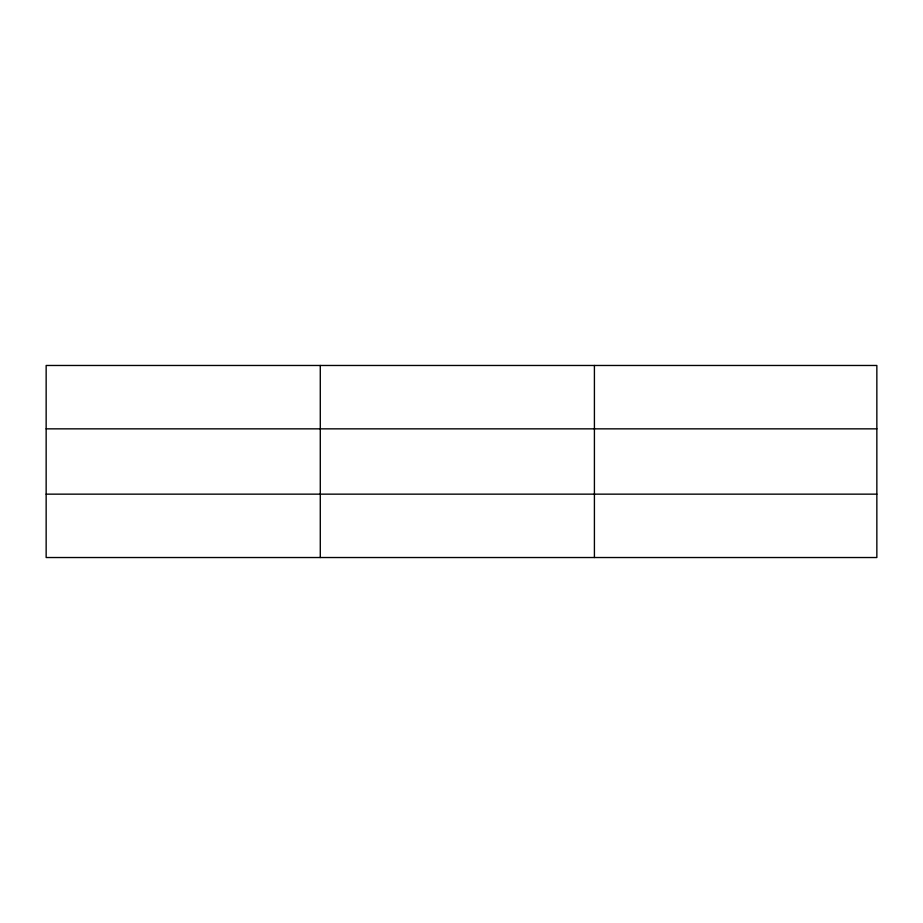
<?xml version="1.0" encoding="UTF-8"?>
<svg xmlns="http://www.w3.org/2000/svg" width="923" height="923" viewBox="0 0 923 923"><rect width="100%" height="100%" fill="white"/><g stroke="black" fill="none" stroke-linecap="round" stroke-linejoin="round"><path stroke-width="1.38" d="M320.281 365.473L320.281 557.527M594.412 365.473L594.412 557.527M876.85 428.849L876.85 365.473L46.15 365.473L46.15 557.527L876.85 557.527L876.85 428.849L46.15 428.849M46.15 494.151L876.85 494.151"/></g></svg>
